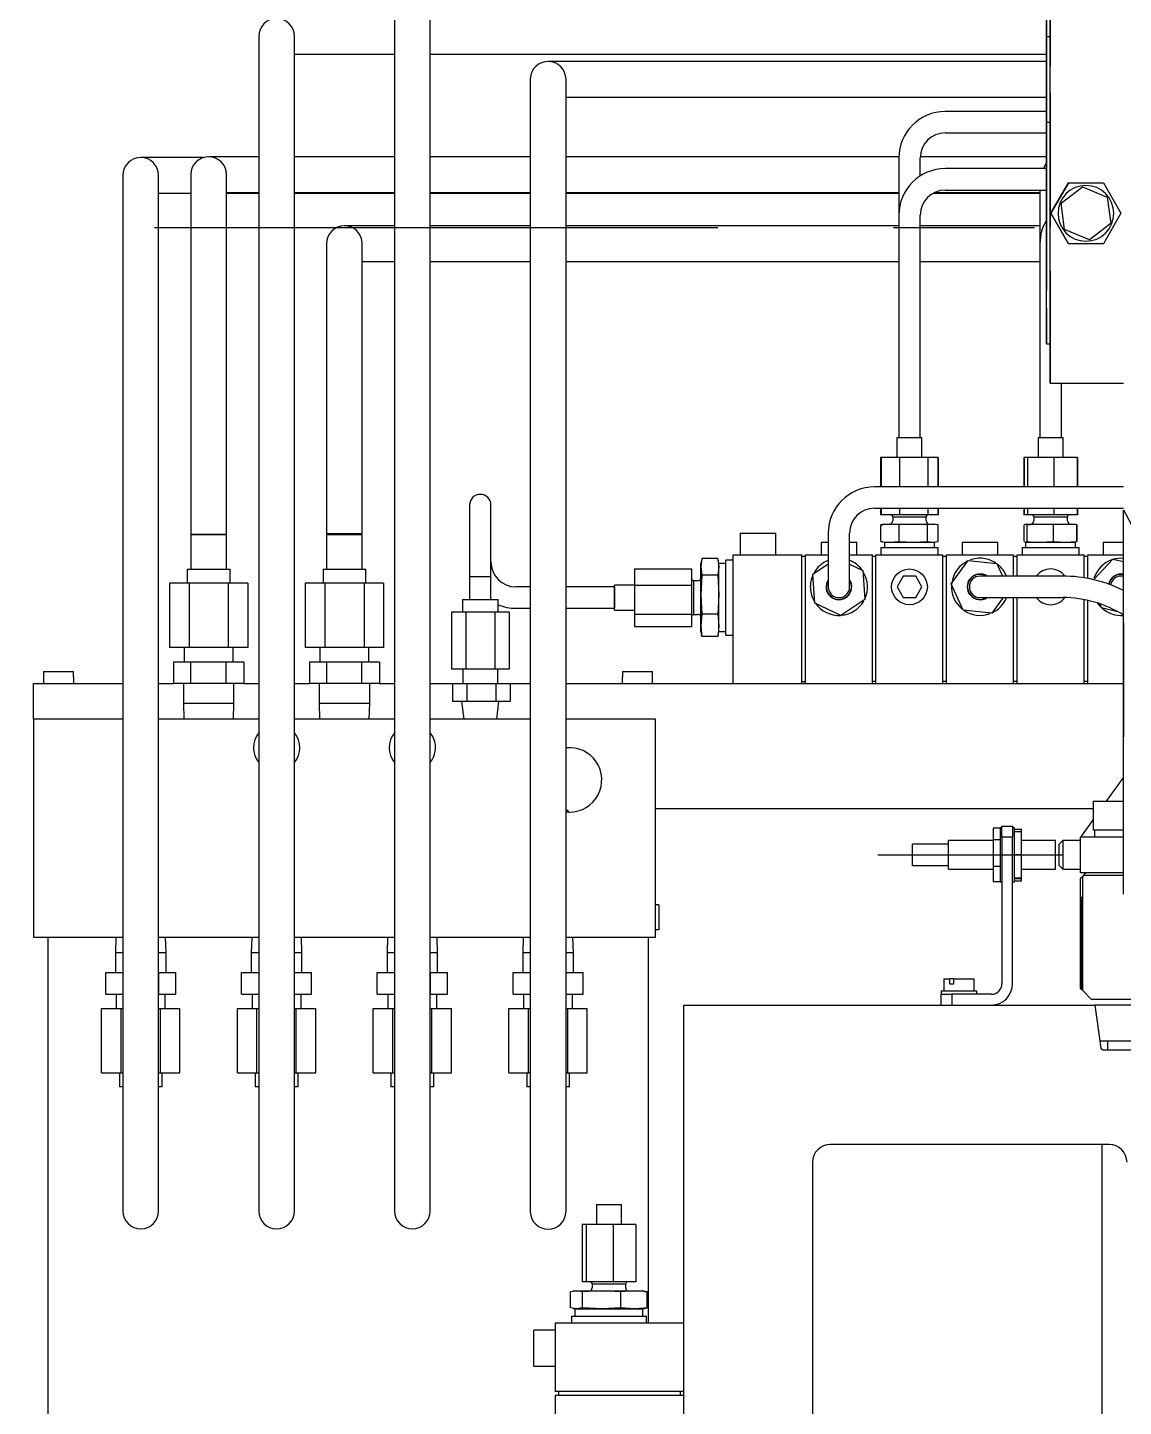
# Model space of a CAD drawing. Extents: x 387 to 958, y 84 to 319.
# Drawn here: x 517.87 to 533.44, y 129.23 to 148.81 of the extents above; entities that cross this region are included whole.
import ezdxf

# ---------------------------------------------------------------- set-up
doc = ezdxf.new("R2010")
doc.units = 0
doc.linetypes.add('AXIS-MY', pattern=[15, 8, -2.5, 2, -2.5])
doc.layers.get('0').update_dxf_attribs({"linetype": 'CONTINUOUS'})
doc.layers.add('AXIS', color=1, linetype='AXIS-MY')

msp = doc.modelspace()

# ---------------------------------------------------------------- linework, layer by layer
at = {"color": 7, "linetype": 'CONTINUOUS'}
for p, q in [((532.3992725, 143.7640183), (532.3992725, 163.7666556)), ((532.3485043, 148.6885254), (532.3485043, 149.7546558)), ((532.3485043, 148.73988), (532.3485043, 149.6525331)), ((532.3992724, 149.5388913), (532.3992724, 148.2620732)), ((523.0833234, 149.3114578), (523.0833234, 148.2960955)), ((523.5910045, 148.2960955), (523.5910045, 149.3114578)), ((532.3485043, 148.912257), (532.3485043, 148.7392935)), ((521.154135, 148.6885254), (521.154135, 147.6731631)), ((521.6618162, 147.6731631), (521.6618162, 148.6885254)), ((532.3485043, 148.7392935), (532.3485043, 148.7392935)), ((532.3485043, 148.7392935), (532.3485043, 145.0789124)), ((532.3485043, 148.6885254), (532.3992724, 148.6885254)), ((532.3485043, 147.4700906), (532.3485043, 148.6885254)), ((521.6618162, 148.4346848), (522.4233379, 148.4346848)), ((522.4233379, 148.4346848), (523.0833234, 148.4346848)), ((523.0833234, 148.2960955), (523.0833234, 133.02046)), ((523.5910045, 148.4346848), (532.3485043, 148.4346848)), ((523.5910045, 133.02046), (523.5910045, 148.2960955)), ((526.2817146, 148.3331486), (525.2663523, 148.3331486)), ((532.3485043, 148.3331486), (526.2817146, 148.3331486)), ((532.3992725, 147.8762356), (532.3992725, 148.2801123)), ((525.0125117, 148.079308), (525.0125117, 147.0639457)), ((525.5201929, 147.0639457), (525.5201929, 148.079308)), ((532.3485043, 147.0645322), (532.3485043, 147.9771854)), ((532.3992724, 147.8965428), (532.3992724, 145.9775081)), ((532.3992725, 147.8965428), (532.3992725, 147.8762356)), ((521.154135, 147.6731631), (521.154135, 133.0204523)), ((521.6618162, 133.0204523), (521.6618162, 147.6731631)), ((525.5201929, 147.8254675), (526.2817146, 147.8254675)), ((526.2817146, 147.8254675), (532.3485043, 147.8254675)), ((532.3485043, 147.622395), (530.9082129, 147.622395)), ((532.3485043, 147.4700906), (532.3992724, 147.4700906)), ((532.3485043, 144.3224675), (532.3485043, 147.4700906)), ((530.9082129, 147.3177863), (532.3485043, 147.3177863)), ((532.3992724, 147.1580389), (532.3992724, 146.464524)), ((532.3992724, 147.1580389), (532.3992724, 146.464524)), ((532.3992725, 147.1580389), (532.3992725, 146.464524)), ((532.3992725, 147.1580389), (532.3992725, 146.464524)), ((520.3667069, 146.9679766), (519.4787872, 146.9679766)), ((521.154135, 146.9798335), (520.4433814, 146.9798335)), ((523.0833234, 146.9798335), (521.6618162, 146.9798335)), ((525.0125117, 146.9798335), (523.5910045, 146.9798335)), ((525.0125117, 147.0639457), (525.0125117, 133.0164083)), ((525.5201929, 133.0164083), (525.5201929, 147.0639457)), ((530.2484575, 146.9798335), (525.5201929, 146.9798335)), ((530.2482275, 146.9624095), (530.2482275, 146.1501197)), ((530.5528361, 146.7062565), (530.5528361, 146.9624095)), ((532.3485043, 146.9798335), (530.5532635, 146.9798335)), ((519.2249466, 146.714136), (519.2249466, 145.6987737)), ((519.7326278, 145.6987737), (519.7326278, 146.714136)), ((520.1895408, 146.7259929), (520.1895408, 145.7106307)), ((520.697222, 145.7106307), (520.697222, 146.7259929)), ((532.3485043, 146.8101052), (530.9082129, 146.8101052)), ((530.9082129, 146.5054965), (532.3485043, 146.5054965)), ((532.2535683, 146.5054965), (532.2535683, 145.7439747)), ((532.6578102, 146.6070327), (532.4086669, 146.1755037)), ((532.4086669, 146.1755037), (532.6578102, 146.6070327)), ((532.5550176, 146.3215677), (532.8574807, 146.5533212)), ((532.5550176, 146.3215677), (532.8574807, 146.5533212)), ((532.6578102, 146.6070327), (533.156097, 146.6070327)), ((532.8574807, 146.5533212), (533.2094167, 146.4072572)), ((533.156097, 146.6070327), (533.4052404, 146.1755037)), ((519.7326278, 146.4602954), (520.1895408, 146.4602954)), ((520.697222, 146.4721524), (521.154135, 146.4721524)), ((520.697222, 146.4602954), (521.154135, 146.4602954)), ((521.6618162, 146.4721524), (523.0833234, 146.4721524)), ((521.6618162, 146.4602954), (523.0833234, 146.4602954)), ((523.5910045, 146.4721524), (525.0125117, 146.4721524)), ((523.5910045, 146.4602954), (525.0125117, 146.4602954)), ((525.5201929, 146.4721524), (530.2482275, 146.4721524)), ((525.5201929, 146.4602954), (530.2482275, 146.4602954)), ((530.7347665, 146.4602954), (532.2535683, 146.4602954)), ((530.7579212, 146.4721524), (532.2535683, 146.4721524)), ((532.3485043, 145.3891844), (532.3485043, 146.3018376)), ((532.6044905, 145.9437502), (532.5550176, 146.3215677)), ((532.6044905, 145.9437502), (532.5550176, 146.3215677)), ((533.2094167, 146.4072572), (533.2588896, 146.0294397)), ((530.2482275, 146.1501197), (530.2482275, 142.9908262)), ((530.5528361, 142.9908262), (530.5528361, 146.1501197)), ((532.4086669, 146.1755037), (532.6578102, 145.7439747)), ((532.6578102, 145.7439747), (532.4086669, 146.1755037)), ((533.4052404, 146.1755037), (533.156097, 145.7439747)), ((523.0833234, 145.9978153), (522.3725698, 145.9978153)), ((525.0125117, 145.9978153), (523.5910045, 145.9978153)), ((530.2482275, 145.9978153), (525.5201929, 145.9978153)), ((532.2535683, 145.9978153), (530.5528361, 145.9978153)), ((532.3992724, 145.7236675), (532.3992724, 145.9955472)), ((532.9564265, 145.7976862), (532.6044905, 145.9437502)), ((532.9564265, 145.7976862), (532.6044905, 145.9437502)), ((533.2588896, 146.0294397), (532.9564265, 145.7976862)), ((520.1895408, 145.7106307), (520.1895408, 141.6126284)), ((520.697222, 141.6126284), (520.697222, 145.7106307)), ((522.1187292, 145.7439747), (522.1187292, 144.7286124)), ((522.6264104, 144.7286124), (522.6264104, 145.7439747)), ((532.253568, 145.7439747), (532.253568, 142.9908262)), ((532.3992725, 145.3378298), (532.3992725, 145.7417066)), ((533.156097, 145.7439747), (532.6578102, 145.7439747)), ((519.2249466, 145.6987737), (519.2249466, 133.0204523)), ((519.7326278, 133.0204523), (519.7326278, 145.6987737)), ((522.6264104, 145.4901342), (523.0833234, 145.4901342)), ((523.5910045, 145.4901342), (525.0125117, 145.4901342)), ((525.5201929, 145.4901342), (530.2482275, 145.4901342)), ((530.5528361, 145.4901342), (532.253568, 145.4901342)), ((532.3992724, 144.6828749), (532.3992724, 145.3581371)), ((532.3992724, 145.3581371), (532.3992724, 144.6828749)), ((532.3992724, 145.3581371), (532.3992724, 143.7640183)), ((532.3992725, 145.3581371), (532.3992725, 145.3378298)), ((532.3485043, 144.8301487), (532.3485043, 145.0833975)), ((522.1187292, 144.7286124), (522.1187292, 141.6228667)), ((522.6264104, 141.6228667), (522.6264104, 144.7286124)), ((532.3485043, 144.8301487), (532.3485043, 144.5768999)), ((532.3485043, 144.5813849), (532.3485043, 144.3224675)), ((532.3992724, 144.6196331), (532.3992724, 143.9261183)), ((532.3992724, 144.6196331), (532.3992724, 143.9261183)), ((532.3992725, 144.6196331), (532.3992725, 143.9261183)), ((532.3992725, 144.6196331), (532.3992725, 143.9261183)), ((532.3485043, 144.3224675), (532.3992724, 144.3224675)), ((532.3485043, 144.3224675), (532.3485043, 144.3224675)), ((532.3992724, 143.7640183), (532.3992725, 143.7640183)), ((532.3992725, 143.7640183), (533.4400188, 143.7640183)), ((532.5581767, 142.9908262), (532.5581767, 143.7640183)), ((530.2225896, 142.9908262), (530.2618529, 142.9908262)), ((530.2225896, 142.9908262), (530.2225896, 142.7070259)), ((530.2618529, 142.9908262), (530.5779664, 142.9908262)), ((530.5779664, 142.7070259), (530.5779664, 142.9908262)), ((532.2279301, 142.9908262), (532.33237, 142.9908262)), ((532.2279301, 142.9908262), (532.2279301, 142.7070259)), ((532.33237, 142.9908262), (532.5833069, 142.9908262)), ((532.5833069, 142.7070259), (532.5833069, 142.9908262)), ((529.9958194, 142.7070259), (529.9907135, 142.7070259)), ((529.9907135, 142.7070259), (529.9907135, 142.2917429)), ((530.2580705, 142.7070259), (529.9958194, 142.7070259)), ((529.9958194, 142.7070259), (529.9958194, 142.2917429)), ((530.662529, 142.7070259), (530.2580705, 142.7070259)), ((530.2580705, 142.7070259), (530.2580705, 142.2917429)), ((530.8047365, 142.7070259), (530.662529, 142.7070259)), ((530.662529, 142.7070259), (530.662529, 142.2917429)), ((530.8098424, 142.7070259), (530.8047365, 142.7070259)), ((530.8047365, 142.7070259), (530.8047365, 142.2917429)), ((530.8098424, 142.7070259), (530.8098424, 142.2917429)), ((532.0291547, 142.7070259), (532.0256213, 142.7070259)), ((532.0256213, 142.7070259), (532.0256213, 142.2917429)), ((532.0759691, 142.7070259), (532.0291547, 142.7070259)), ((532.0291547, 142.7070259), (532.0291547, 142.2917429)), ((532.4524329, 142.7070259), (532.0759691, 142.7070259)), ((532.0759691, 142.7070259), (532.0759691, 142.2917429)), ((532.7820823, 142.7070259), (532.4524329, 142.7070259)), ((532.4524329, 142.7070259), (532.4524329, 142.2917429)), ((532.7820823, 142.7070259), (532.7820823, 142.2917429)), ((532.7856157, 142.7070259), (532.7820823, 142.7070259)), ((532.7856157, 142.7070259), (532.7856157, 142.2917429)), ((533.4400188, 142.2917429), (529.9052888, 142.2917429)), ((524.1494538, 142.0317021), (524.1494538, 141.5240209)), ((524.4540625, 141.5240209), (524.4540625, 142.0317021)), ((529.9052888, 141.9871342), (533.4400188, 141.9871342)), ((529.9907135, 141.9871342), (529.9907135, 141.8947361)), ((529.9958194, 141.9871342), (529.9958194, 141.8947361)), ((530.2580705, 141.9871342), (530.2580705, 141.8947361)), ((530.662529, 141.9871342), (530.662529, 141.8947361)), ((530.8047365, 141.9871342), (530.8047365, 141.8947361)), ((530.8098424, 141.9871342), (530.8098424, 141.8947361)), ((532.0256213, 141.9871342), (532.0256213, 141.8947361)), ((532.0291547, 141.9871342), (532.0291547, 141.8947361)), ((532.0759691, 141.9871342), (532.0759691, 141.8947361)), ((532.4524329, 141.9871342), (532.4524329, 141.8947361)), ((532.7820823, 141.9871342), (532.7820823, 141.8947361)), ((532.7856157, 141.9871342), (532.7856157, 141.8947361)), ((529.9958194, 141.8947361), (529.9907135, 141.8947361)), ((530.2580705, 141.8947361), (529.9958194, 141.8947361)), ((530.1442683, 141.8947361), (530.1616678, 141.8652908)), ((530.1616678, 141.8652908), (530.2143929, 141.8652908)), ((530.1616678, 141.8652908), (530.1616678, 141.8094458)), ((530.2143929, 141.8652908), (530.6388881, 141.8652908)), ((530.662529, 141.8947361), (530.2580705, 141.8947361)), ((530.6388881, 141.8652908), (530.6562876, 141.8947361)), ((530.6388881, 141.8094458), (530.6388881, 141.8652908)), ((530.8047365, 141.8947361), (530.662529, 141.8947361)), ((530.8098424, 141.8947361), (530.8047365, 141.8947361)), ((532.0291547, 141.8947361), (532.0256213, 141.8947361)), ((532.0759691, 141.8947361), (532.0291547, 141.8947361)), ((532.4524329, 141.8947361), (532.0759691, 141.8947361)), ((532.1496089, 141.8947361), (532.1670084, 141.8652908)), ((532.1670084, 141.8652908), (532.3072562, 141.8652908)), ((532.1670084, 141.8652908), (532.1670084, 141.8094458)), ((532.3072562, 141.8652908), (532.6442286, 141.8652908)), ((532.7820823, 141.8947361), (532.4524329, 141.8947361)), ((532.6442286, 141.8652908), (532.6616281, 141.8947361)), ((532.6442286, 141.8094458), (532.6442286, 141.8652908)), ((532.7856157, 141.8947361), (532.7820823, 141.8947361)), ((533.4400188, 141.6317574), (533.4400188, 141.9612242)), ((520.697222, 141.6126284), (520.1895408, 141.6126284)), ((520.1895408, 141.6124754), (520.697222, 141.6124754)), ((520.1895408, 141.6124754), (520.1895408, 141.1200148)), ((520.697222, 141.1200148), (520.697222, 141.6124754)), ((522.6264104, 141.6228667), (522.1187292, 141.6228667)), ((522.1187292, 141.6124754), (522.6264103, 141.6124754)), ((522.1187292, 141.6124754), (522.1187292, 141.1200148)), ((522.6264103, 141.1200148), (522.6264103, 141.6124754)), ((527.9951385, 141.6317574), (528.5028197, 141.6317574)), ((527.9951385, 141.6317574), (527.9951385, 141.3271487)), ((528.5028197, 141.3271487), (528.5028197, 141.6317574)), ((529.2453033, 141.6317574), (529.2453033, 141.3779169)), ((529.549912, 141.3779169), (529.549912, 141.6317574)), ((529.9911612, 141.5145311), (529.9911612, 141.7489838)), ((529.9947853, 141.7489838), (530.0191637, 141.7521729)), ((529.9947853, 141.5145311), (529.9947853, 141.7489838)), ((530.0449012, 141.7586777), (530.0188274, 141.7540802)), ((530.0449012, 141.7586777), (530.1234278, 141.7586777)), ((530.1234278, 141.7586777), (530.4548166, 141.7586777)), ((530.2520703, 141.7489838), (530.1234278, 141.7586777)), ((530.4548166, 141.7586777), (530.2520703, 141.7489838)), ((530.2520703, 141.5145311), (530.2520703, 141.7489838)), ((530.4548166, 141.7586777), (530.7316668, 141.7586777)), ((530.6575629, 141.7489838), (530.4548166, 141.7586777)), ((530.7316668, 141.7586777), (530.6575629, 141.7489838)), ((530.6575629, 141.5145311), (530.6575629, 141.7489838)), ((530.7316668, 141.7586777), (530.7556548, 141.7586777)), ((530.8057706, 141.7489838), (530.7316668, 141.7586777)), ((530.7817285, 141.7540802), (530.7556548, 141.7586777)), ((530.8057706, 141.5145311), (530.8057706, 141.7489838)), ((530.8093947, 141.5145311), (530.8093947, 141.7489838)), ((532.0298894, 141.749689), (532.0280892, 141.7489838)), ((532.0280892, 141.5145311), (532.0280892, 141.7489838)), ((532.0519712, 141.7586777), (532.0317535, 141.7489838)), ((532.0317535, 141.5145311), (532.0317535, 141.7489838)), ((532.0519712, 141.7586777), (532.2591215, 141.7586777)), ((532.072189, 141.7489838), (532.0519712, 141.7586777)), ((532.072189, 141.5145311), (532.072189, 141.7489838)), ((532.2591215, 141.7586777), (532.6127687, 141.7586777)), ((532.446054, 141.7489838), (532.2591215, 141.7586777)), ((532.6127687, 141.7586777), (532.446054, 141.7489838)), ((532.446054, 141.5145311), (532.446054, 141.7489838)), ((532.6127687, 141.7586777), (532.7608111, 141.7586777)), ((532.7794835, 141.7489838), (532.6127687, 141.7586777)), ((532.7592658, 141.7586777), (532.7794835, 141.7489838)), ((532.7794835, 141.5145311), (532.7794835, 141.7489838)), ((532.7831478, 141.5145311), (532.7831478, 141.7489838)), ((533.4400188, 138.0272213), (533.4400188, 141.6317574)), ((524.1494538, 141.5240209), (524.1494538, 141.0163398)), ((524.4540625, 141.0163398), (524.4540625, 141.5240209)), ((529.1437671, 141.5048371), (529.2453033, 141.5048371)), ((529.1437671, 141.5048371), (529.1437671, 141.3271487)), ((529.549912, 141.5048371), (529.6514483, 141.5048371)), ((529.6514483, 141.3271487), (529.6514483, 141.5048371)), ((529.994133, 141.428685), (530.8064229, 141.428685)), ((529.994133, 141.428685), (529.994133, 141.3271487)), ((530.0191637, 141.511342), (529.9947853, 141.5145311)), ((530.0188274, 141.5094346), (530.0449012, 141.5048371)), ((530.0449012, 141.5048371), (530.1234278, 141.5048371)), ((530.0449012, 141.5048371), (530.0449012, 141.428685)), ((530.1234278, 141.5048371), (530.2520703, 141.5145311)), ((530.1234278, 141.5048371), (530.4548166, 141.5048371)), ((530.2520703, 141.5145311), (530.4548166, 141.5048371)), ((530.4548166, 141.5048371), (530.6575629, 141.5145311)), ((530.4548166, 141.5048371), (530.7316668, 141.5048371)), ((530.6575629, 141.5145311), (530.7316668, 141.5048371)), ((530.7316668, 141.5048371), (530.8057706, 141.5145311)), ((530.7316668, 141.5048371), (530.7556548, 141.5048371)), ((530.7556548, 141.5048371), (530.7817285, 141.5094346)), ((530.7556548, 141.428685), (530.7556548, 141.5048371)), ((530.8064229, 141.3271487), (530.8064229, 141.428685)), ((531.1491077, 141.5048371), (531.4029482, 141.5048371)), ((531.1491077, 141.5048371), (531.1491077, 141.3271487)), ((531.4029482, 141.5048371), (531.6567888, 141.5048371)), ((531.6567888, 141.3271487), (531.6567888, 141.5048371)), ((531.9994736, 141.428685), (532.8117634, 141.428685)), ((531.9994736, 141.428685), (531.9994736, 141.3271487)), ((532.0280892, 141.5145311), (532.0298894, 141.5138259)), ((532.0317535, 141.5145311), (532.0519712, 141.5048371)), ((532.0502417, 141.5048371), (532.0502417, 141.428685)), ((532.0519712, 141.5048371), (532.072189, 141.5145311)), ((532.0519712, 141.5048371), (532.2591215, 141.5048371)), ((532.2591215, 141.5048371), (532.446054, 141.5145311)), ((532.2591215, 141.5048371), (532.6127687, 141.5048371)), ((532.446054, 141.5145311), (532.6127687, 141.5048371)), ((532.6127687, 141.5048371), (532.7794835, 141.5145311)), ((532.6127687, 141.5048371), (532.7609953, 141.5048371)), ((532.7794835, 141.5145311), (532.7592658, 141.5048371)), ((532.7609953, 141.428685), (532.7609953, 141.5048371)), ((532.8117634, 141.3271487), (532.8117634, 141.428685)), ((533.1544482, 141.5048371), (533.4082888, 141.5048371)), ((533.1544482, 141.5048371), (533.1544482, 141.3271487)), ((533.4082888, 141.5048371), (533.4400188, 141.5048371)), ((527.4498453, 141.2727514), (527.4366892, 141.154339)), ((527.4456666, 141.2510335), (527.4366892, 141.2001204)), ((527.6773738, 141.2727514), (527.4498453, 141.2727514)), ((527.6773738, 141.2727514), (527.6905298, 141.154339)), ((527.6905298, 141.2001204), (527.6815525, 141.2510335)), ((527.792066, 140.2802756), (527.792066, 141.2508885)), ((527.8936023, 141.2508885), (527.792066, 141.2508885)), ((527.8936023, 141.3271487), (528.8708885, 141.3271487)), ((527.8936023, 139.4994966), (527.8936023, 141.3271487)), ((528.8708885, 139.4994966), (528.8708885, 141.3271487)), ((528.9216566, 141.3017647), (528.8708885, 141.3017647)), ((528.9216566, 141.3271487), (529.2453033, 141.3271487)), ((528.9216566, 139.4994966), (528.9216566, 141.3271487)), ((529.2453033, 141.3779169), (529.2453033, 140.8702357)), ((529.549912, 140.8702357), (529.549912, 141.3779169)), ((529.549912, 141.3271487), (529.8735588, 141.3271487)), ((529.8735588, 139.4994966), (529.8735588, 141.3271487)), ((529.9243269, 141.3017647), (529.8735588, 141.3017647)), ((529.9243269, 141.3271487), (530.876229, 141.3271487)), ((529.9243269, 139.4994966), (529.9243269, 141.3271487)), ((530.876229, 139.4994966), (530.876229, 141.3271487)), ((530.9269971, 141.3017647), (530.876229, 141.3017647)), ((530.9269971, 141.3271487), (531.8788993, 141.3271487)), ((530.9269971, 139.4994966), (530.9269971, 141.3271487)), ((530.9947697, 140.9124315), (531.2354015, 141.2448266)), ((531.2354015, 141.2448266), (531.6435801, 141.2026308)), ((531.8788993, 141.0225677), (531.8788993, 141.3271487)), ((531.9296674, 141.3017647), (531.8788993, 141.3017647)), ((531.9296674, 141.0225707), (531.9296674, 141.3271487)), ((531.9296674, 141.3271487), (532.8815696, 141.3271487)), ((532.8815696, 140.9983843), (532.8815696, 141.3271487)), ((532.9323377, 141.3017647), (532.8815696, 141.3017647)), ((532.9323377, 141.3271487), (533.4400188, 141.3271487)), ((532.9323377, 140.9895655), (532.9323377, 141.3271487)), ((533.0156679, 140.9720289), (533.2907187, 141.2633864)), ((533.2907187, 141.2633864), (533.4400188, 141.2279532)), ((520.1387727, 141.1200148), (520.7479901, 141.1200148)), ((520.1387727, 141.1200148), (520.1387727, 140.9210038)), ((520.7479901, 140.9210038), (520.7479901, 141.1200148)), ((522.0679611, 141.1200148), (522.6771785, 141.1200148)), ((522.0679611, 141.1200148), (522.0679611, 140.9210038)), ((522.6771785, 140.9210038), (522.6771785, 141.1200148)), ((524.1494538, 141.0163398), (524.3017581, 141.0163398)), ((524.1494538, 141.0163398), (524.3017581, 141.0163398)), ((524.1494538, 141.0163398), (524.1494538, 140.6889935)), ((524.3017581, 141.0163398), (524.4540625, 141.0163398)), ((524.3017581, 141.0163398), (524.4540625, 141.0163398)), ((524.4540625, 140.6889935), (524.4540625, 141.0163398)), ((526.4929809, 141.1267704), (526.4929809, 140.8928968)), ((526.4929809, 141.1267704), (527.3052707, 141.1267704)), ((527.3052707, 141.1267704), (527.3052707, 140.8928968)), ((527.4366892, 141.154339), (527.4366892, 141.2001204)), ((527.4366892, 140.7584626), (527.4366892, 141.154339)), ((527.4366892, 141.154339), (527.4498453, 141.0359266)), ((527.4498453, 141.0359266), (527.4366892, 140.7584626)), ((527.6773738, 141.0359266), (527.4498453, 141.0359266)), ((527.6905298, 141.154339), (527.6773738, 141.0359266)), ((527.6773738, 141.0359266), (527.6905298, 140.7584626)), ((527.6905298, 141.154339), (527.6905298, 141.2001204)), ((527.792066, 141.2001204), (527.6905298, 141.2001204)), ((527.6905298, 140.7584626), (527.6905298, 141.154339)), ((529.0284339, 141.0494031), (529.2453033, 141.1962998)), ((529.0578573, 140.6401055), (529.0284339, 141.0494031)), ((529.549912, 141.1913372), (529.7373581, 141.1003659)), ((529.7373581, 141.1003659), (529.7667815, 140.6910683)), ((530.312345, 141.02254), (530.224412, 140.8702357)), ((530.4882109, 141.02254), (530.312345, 141.02254)), ((530.5761439, 140.8702357), (530.4882109, 141.02254)), ((531.9106205, 141.0225695), (531.4029394, 141.02254)), ((531.6435801, 141.2026308), (531.7241226, 141.0225587)), ((532.5766982, 141.0226083), (531.9106205, 141.0225695)), ((533.4400188, 141.02254), (533.4082889, 141.02254)), ((520.164927, 140.9210038), (519.8864727, 140.9210038)), ((519.8864727, 140.9210038), (519.8864727, 140.0071777)), ((520.7218358, 140.9210038), (520.164927, 140.9210038)), ((520.164927, 140.9210038), (520.164927, 140.0071777)), ((521.0002901, 140.9210038), (520.7218358, 140.9210038)), ((520.7218358, 140.9210038), (520.7218358, 140.0071777)), ((521.0002901, 140.9210038), (521.0002901, 140.0071777)), ((522.0941154, 140.9210038), (521.8156611, 140.9210038)), ((521.8156611, 140.9210038), (521.8156611, 140.0071777)), ((522.6510241, 140.9210038), (522.0941154, 140.9210038)), ((522.0941154, 140.9210038), (522.0941154, 140.0071777)), ((522.9294785, 140.9210038), (522.6510241, 140.9210038)), ((522.6510241, 140.9210038), (522.6510241, 140.0071777)), ((522.9294785, 140.9210038), (522.9294785, 140.0071777)), ((525.0125117, 140.8701276), (524.8094393, 140.8701276)), ((526.2091162, 140.8701276), (525.5201929, 140.8701276)), ((526.2091162, 140.8701276), (526.2091162, 140.5655189)), ((526.2091806, 140.5401349), (526.2091806, 140.8955117)), ((526.4929809, 140.8955117), (526.2091806, 140.8955117)), ((526.4929809, 140.8928968), (527.3052707, 140.8928968)), ((526.4929809, 140.8928968), (526.4929809, 140.4839497)), ((527.334716, 140.9564334), (527.3052707, 140.9738329)), ((527.3052707, 140.8928968), (527.3052707, 140.4839497)), ((527.334716, 140.5219686), (527.334716, 140.9564334)), ((527.390561, 140.9564334), (527.334716, 140.9564334)), ((530.224412, 140.8702357), (530.312345, 140.7179314)), ((530.4882109, 140.7179314), (530.5761439, 140.8702357)), ((531.1623163, 140.5378406), (530.9947697, 140.9124315)), ((524.0479176, 140.6889935), (524.3017581, 140.6889935)), ((524.0479176, 140.6889935), (524.0479176, 140.5113051)), ((524.3017581, 140.6889935), (524.5555987, 140.6889935)), ((524.5555987, 140.5113051), (524.5555987, 140.6889935)), ((527.4366892, 140.3219468), (527.4366892, 140.7584626)), ((527.4366892, 140.7584626), (527.4498453, 140.4809985)), ((527.6905298, 140.7584626), (527.6773738, 140.4809985)), ((527.6905298, 140.3219468), (527.6905298, 140.7584626)), ((529.4270311, 140.4609381), (529.0578573, 140.6401055)), ((529.7667815, 140.6910683), (529.4270311, 140.4609381)), ((530.312345, 140.7179314), (530.4882109, 140.7179314)), ((531.4029571, 140.7179314), (531.9106382, 140.7179609)), ((531.7314294, 140.7179504), (531.5704949, 140.4956448)), ((531.8788993, 139.4994966), (531.8788993, 140.717959)), ((531.9106382, 140.7179609), (532.5767159, 140.7179996)), ((531.9296674, 139.4994966), (531.9296674, 140.717962)), ((532.3176549, 140.7179845), (532.3176855, 140.7179314)), ((532.3176855, 140.7179314), (532.4935515, 140.7179314)), ((532.4935515, 140.7179314), (532.493588, 140.7179947)), ((532.8815696, 139.4994966), (532.8815696, 140.6891582)), ((532.9323377, 139.4994966), (532.9323377, 140.67862)), ((533.1265953, 140.5718417), (533.1097749, 140.6280885)), ((524.097971, 140.5113051), (523.8927941, 140.5113051)), ((523.8927941, 140.5113051), (523.8927941, 139.6990153)), ((524.5083248, 140.5113051), (524.097971, 140.5113051)), ((524.097971, 140.5113051), (524.097971, 139.6990153)), ((524.7135017, 140.5113051), (524.5083248, 140.5113051)), ((524.5083248, 140.5113051), (524.5083248, 139.6990153)), ((524.7135017, 140.5113051), (524.7135017, 139.6990153)), ((524.8094393, 140.5655189), (525.0125117, 140.5655189)), ((525.5201929, 140.5655189), (526.2091162, 140.5655189)), ((526.2091806, 140.5401349), (526.4929809, 140.5401349)), ((526.4929809, 140.4839497), (526.4929809, 140.3088762)), ((526.4929809, 140.4839497), (527.3052707, 140.4839497)), ((527.3052707, 140.4839497), (527.3052707, 140.3088762)), ((527.3052707, 140.4618136), (527.334716, 140.4792131)), ((527.334716, 140.4792131), (527.334716, 140.5219686)), ((527.334716, 140.4792131), (527.390561, 140.4792131)), ((527.4498453, 140.4809985), (527.4366892, 140.3219468)), ((527.6773738, 140.4809985), (527.4498453, 140.4809985)), ((527.6773738, 140.4809985), (527.6905298, 140.3219468)), ((531.5704949, 140.4956448), (531.1623163, 140.5378406)), ((533.3609686, 140.5162181), (533.1265953, 140.5718417)), ((526.4929809, 140.3088762), (527.3052707, 140.3088762)), ((527.4366892, 140.2355262), (527.4366892, 140.3219468)), ((527.4366892, 140.2355262), (527.4456666, 140.184613)), ((527.6815525, 140.184613), (527.6905298, 140.2355262)), ((527.6905298, 140.2355262), (527.6905298, 140.3219468)), ((527.6905298, 140.2355262), (527.792066, 140.2355262)), ((527.792066, 140.1847581), (527.792066, 140.2802756)), ((533.4400188, 140.3625546), (533.4400188, 140.2102502)), ((527.4498453, 140.1628951), (527.4473984, 140.1849184)), ((527.6773738, 140.1628951), (527.4498453, 140.1628951)), ((527.6773738, 140.1628951), (527.6798206, 140.1849184)), ((527.792066, 140.1847581), (527.8936023, 140.1847581)), ((533.4400188, 140.2102502), (533.4400188, 138.8902792)), ((520.164927, 140.0071777), (519.8864727, 140.0071777)), ((520.0956198, 140.0071777), (520.0956198, 139.8000438)), ((520.7218358, 140.0071777), (520.164927, 140.0071777)), ((521.0002901, 140.0071777), (520.7218358, 140.0071777)), ((520.791143, 139.8000438), (520.791143, 140.0071777)), ((522.0941154, 140.0071777), (521.8156611, 140.0071777)), ((522.0248082, 140.0071777), (522.0248082, 139.8000438)), ((522.6510241, 140.0071777), (522.0941154, 140.0071777)), ((522.9294785, 140.0071777), (522.6510241, 140.0071777)), ((522.7203314, 139.8000438), (522.7203314, 140.0071777)), ((518.0975171, 139.6670314), (518.5247241, 139.6670314)), ((518.0975171, 139.6670314), (518.0975171, 139.5908792)), ((518.5247241, 139.5908792), (518.5247241, 139.6670314)), ((520.1871497, 139.8000438), (519.9451625, 139.8000438)), ((519.9451625, 139.8000438), (519.9451625, 139.4954351)), ((520.6853686, 139.8000438), (520.1871497, 139.8000438)), ((520.1871497, 139.8000438), (520.1871497, 139.4954351)), ((520.9416003, 139.8000438), (520.6853686, 139.8000438)), ((520.6853686, 139.8000438), (520.6853686, 139.4954351)), ((520.9416003, 139.8000438), (520.9416003, 139.4954351)), ((522.1163381, 139.8000438), (521.8743509, 139.8000438)), ((521.8743509, 139.8000438), (521.8743509, 139.4954351)), ((522.6145569, 139.8000438), (522.1163381, 139.8000438)), ((522.1163381, 139.8000438), (522.1163381, 139.4954351)), ((522.8707886, 139.8000438), (522.6145569, 139.8000438)), ((522.6145569, 139.8000438), (522.6145569, 139.4954351)), ((522.8707886, 139.8000438), (522.8707886, 139.4954351)), ((524.097971, 139.6990153), (523.8927941, 139.6990153)), ((524.0541431, 139.6990153), (524.0541431, 139.4949258)), ((524.5083248, 139.6990153), (524.097971, 139.6990153)), ((524.7135017, 139.6990153), (524.5083248, 139.6990153)), ((524.5493732, 139.4949258), (524.5493732, 139.6990153)), ((526.3219517, 139.6670314), (526.7491587, 139.6670314)), ((526.3219517, 139.6670314), (526.3219517, 139.5908792)), ((526.7491587, 139.5908792), (526.7491587, 139.6670314)), ((517.9557438, 139.4994966), (519.2249466, 139.4994966)), ((517.9557438, 138.9918154), (517.9557438, 139.4994966)), ((518.0975171, 139.5908792), (518.0953561, 139.5908792)), ((518.0953561, 139.5908792), (518.0953561, 139.4994966)), ((518.5268851, 139.5908792), (518.5247241, 139.5908792)), ((518.5268851, 139.4994966), (518.5268851, 139.5908792)), ((519.7326278, 139.4994966), (519.9451625, 139.4994966)), ((520.1871497, 139.4954351), (519.9451625, 139.4954351)), ((520.0837964, 139.4954351), (520.0837964, 139.2162105)), ((520.6853686, 139.4954351), (520.1871497, 139.4954351)), ((520.9416003, 139.4954351), (520.6853686, 139.4954351)), ((520.8029664, 139.2162105), (520.8029664, 139.4954351)), ((520.9416003, 139.4994966), (521.154135, 139.4994966)), ((521.6618162, 139.4994966), (521.8743509, 139.4994966)), ((522.1163381, 139.4954351), (521.8743509, 139.4954351)), ((522.0129848, 139.4954351), (522.0129848, 139.2162105)), ((522.6145569, 139.4954351), (522.1163381, 139.4954351)), ((522.8707886, 139.4954351), (522.6145569, 139.4954351)), ((522.7321547, 139.2162105), (522.7321547, 139.4954351)), ((522.8707886, 139.4994966), (523.0833234, 139.4994966)), ((523.5910045, 139.4994966), (524.0541431, 139.4994966)), ((524.1119826, 139.4949258), (523.9068057, 139.4949258)), ((523.9068057, 139.4949258), (523.9068057, 139.2410852)), ((524.5223364, 139.4949258), (524.1119826, 139.4949258)), ((524.1119826, 139.4949258), (524.1119826, 139.2410852)), ((524.7275133, 139.4949258), (524.5223364, 139.4949258)), ((524.5223364, 139.4949258), (524.5223364, 139.2410852)), ((524.5493732, 139.4994966), (525.0125117, 139.4994966)), ((524.7275133, 139.4949258), (524.7275133, 139.2410852)), ((525.5201929, 139.4994966), (533.4400188, 139.4994966)), ((526.3219517, 139.5908792), (526.3197907, 139.5908792)), ((526.3197907, 139.5908792), (526.3197907, 139.4994966)), ((526.7513197, 139.5908792), (526.7491587, 139.5908792)), ((526.7513197, 139.4994966), (526.7513197, 139.5908792)), ((528.8708885, 139.5248807), (528.9216566, 139.5248807)), ((529.9243269, 139.5248807), (529.8735588, 139.5248807)), ((530.9269971, 139.5248807), (530.876229, 139.5248807)), ((531.9296674, 139.5248807), (531.8788993, 139.5248807)), ((532.9323377, 139.5248807), (532.8815696, 139.5248807)), ((520.0837964, 139.2162105), (520.8029664, 139.2162105)), ((520.0837964, 139.2162105), (520.0908091, 138.9918154)), ((520.7959537, 138.9918154), (520.8029664, 139.2162105)), ((522.0129848, 139.2162105), (522.7321547, 139.2162105)), ((522.0129848, 139.2162105), (522.0199975, 138.9918154)), ((522.725142, 138.9918154), (522.7321547, 139.2162105)), ((524.1119826, 139.2410852), (523.9068057, 139.2410852)), ((524.0377639, 139.2410852), (524.0673772, 138.9918154)), ((524.5223364, 139.2410852), (524.1119826, 139.2410852)), ((524.7275133, 139.2410852), (524.5223364, 139.2410852)), ((524.5361391, 138.9918154), (524.5657523, 139.2410852)), ((519.2249466, 138.9918154), (517.9557438, 138.9918154)), ((517.9557438, 138.9918154), (517.9557438, 135.8949604)), ((521.154135, 138.9918154), (519.7326278, 138.9918154)), ((523.0833234, 138.9918154), (521.6618162, 138.9918154)), ((525.0125117, 138.9918154), (523.5910045, 138.9918154)), ((526.7893958, 138.9918154), (525.5201929, 138.9918154)), ((526.7893958, 135.8949604), (526.7893958, 138.9918154)), ((533.4400188, 138.8902792), (533.4400188, 138.7379749)), ((533.4400188, 138.164745), (533.1954088, 137.8241488)), ((533.4400188, 136.5041778), (533.4400188, 138.0272213)), ((525.5457015, 137.6945878), (525.5201929, 137.6926569)), ((525.5611609, 137.6719496), (525.5457015, 137.6945878)), ((526.7893958, 137.7226126), (533.0084899, 137.7226126)), ((533.0084899, 137.8241488), (533.4400188, 137.8241488)), ((533.0084899, 137.8241488), (533.0084899, 137.4180039)), ((533.0084899, 137.5638819), (532.8308015, 137.3164677)), ((531.5869826, 137.4426726), (531.5869826, 137.2765089)), ((531.6885189, 137.4426726), (531.5869826, 137.4426726)), ((531.6885189, 137.4478378), (531.6885189, 137.4469514)), ((531.7139029, 137.4478378), (531.6885189, 137.4478378)), ((531.6885189, 137.4469514), (531.6885189, 137.4464486)), ((531.7139029, 137.4469514), (531.6885189, 137.4469514)), ((531.6885189, 137.4464486), (531.6885189, 136.6793223)), ((531.7139029, 137.4464486), (531.6885189, 137.4464486)), ((531.7139029, 137.468772), (531.8662073, 137.468772)), ((531.7139029, 137.3164677), (531.7139029, 137.468772)), ((531.8662073, 137.3164677), (531.7139029, 137.3164677)), ((531.7139029, 137.3164677), (531.7139029, 135.2349749)), ((531.8662073, 137.468772), (531.8662073, 137.3164677)), ((531.8915913, 137.4475489), (531.8662073, 137.4475489)), ((531.8662073, 135.2349749), (531.8662073, 137.3164677)), ((531.8915913, 136.8791592), (531.8915913, 137.4475489)), ((531.8915913, 137.4284335), (531.9931276, 137.4284335)), ((531.8915913, 137.3965136), (531.9931276, 137.3965136)), ((531.9931276, 137.3965136), (531.9931276, 137.4284335)), ((531.9931276, 137.0705577), (531.9931276, 137.3965136)), ((533.4400188, 137.3164677), (532.8308015, 137.3164677)), ((532.8308015, 136.8087865), (532.8308015, 137.3164677)), ((533.0084899, 137.4180039), (533.4400188, 137.4180039)), ((533.0287971, 137.4180039), (533.0287971, 137.3164677)), ((530.4447001, 137.1716779), (530.4447001, 137.2149314)), ((530.9523812, 137.2149314), (530.4447001, 137.2149314)), ((530.4447001, 136.9103227), (530.4447001, 137.1716779)), ((530.9523812, 137.2080282), (530.9523812, 137.2656995)), ((531.5869826, 137.2656995), (530.9523812, 137.2656995)), ((530.9523812, 136.8595546), (530.9523812, 137.2080282)), ((531.5869826, 137.2765089), (531.5869826, 136.8964634)), ((531.6885189, 137.2765089), (531.5869826, 137.2765089)), ((532.4754247, 137.2656995), (531.9931276, 137.2656995)), ((532.4754247, 137.2080282), (532.4754247, 137.2656995)), ((532.4754247, 136.8595546), (532.4754247, 137.2080282)), ((532.5769609, 137.2656995), (532.5261928, 137.2149314)), ((532.5261928, 136.9103227), (532.5261928, 137.2149314)), ((532.5769609, 137.2656995), (532.5769609, 136.8595546)), ((532.8308015, 137.2656995), (532.5769609, 137.2656995)), ((530.4447001, 136.9103227), (530.9523812, 136.9103227)), ((531.5869826, 136.8964634), (531.5869826, 136.6825815)), ((531.6885189, 136.8964634), (531.5869826, 136.8964634)), ((531.8915913, 137.0705577), (531.9931276, 137.0705577)), ((531.9931276, 136.7366711), (531.9931276, 137.0705577)), ((532.5261928, 136.9103227), (532.5769609, 136.8595546)), ((530.9523812, 136.8595546), (531.5869826, 136.8595546)), ((531.8915913, 136.6804226), (531.8915913, 136.8791592)), ((531.8915913, 136.7366711), (531.9931276, 136.7366711)), ((531.8915913, 136.7287405), (531.9931276, 136.7287405)), ((531.9931276, 136.8595546), (532.4754247, 136.8595546)), ((531.9931276, 136.7287405), (531.9931276, 136.7366711)), ((531.9931276, 136.6968206), (531.9931276, 136.7287405)), ((532.5769609, 136.8595546), (532.8308015, 136.8595546)), ((533.4400188, 136.8087865), (532.8308015, 136.8087865)), ((532.8308015, 136.7326343), (532.8612623, 136.7630952)), ((532.8308015, 136.4737169), (532.8308015, 136.7326343)), ((532.871416, 136.7732488), (532.8612623, 136.7630952)), ((532.8612623, 135.1375002), (532.8612623, 136.7630952)), ((532.871416, 136.7732488), (532.9069536, 136.8087865)), ((532.871416, 136.7732488), (533.4400188, 136.7732488)), ((531.6885189, 136.6825815), (531.5869826, 136.6825815)), ((531.6885189, 136.6793223), (531.7139029, 136.6793223)), ((531.8662073, 136.6804226), (531.8915913, 136.6804226)), ((531.8662073, 136.679998), (531.8915913, 136.679998)), ((531.8662073, 136.6788812), (531.8915913, 136.6788812)), ((531.8915913, 136.6968206), (531.9931276, 136.6968206)), ((531.8915913, 136.679998), (531.8915913, 136.6804226)), ((531.8915913, 136.6788812), (531.8915913, 136.6804226)), ((526.8401639, 136.3518735), (526.7893958, 136.3518735)), ((526.8401639, 136.3518735), (526.8401639, 135.9964967)), ((532.8511087, 136.4534097), (532.8308015, 136.4737169)), ((532.8308015, 135.167961), (532.8308015, 136.4737169)), ((532.8511087, 135.1476538), (532.8511087, 136.4534097)), ((526.8401639, 135.9964967), (526.7893958, 135.9964967)), ((517.9557438, 135.8949604), (519.2249466, 135.8949604)), ((518.1588162, 135.8949604), (518.1588162, 124.0152215)), ((519.126215, 135.8949604), (519.1192023, 135.6705654)), ((519.7326278, 135.8949604), (521.154135, 135.8949604)), ((519.8383722, 135.6705654), (519.8313595, 135.8949604)), ((521.0554033, 135.8949604), (521.0483906, 135.6705654)), ((521.6618162, 135.8949604), (523.0833234, 135.8949604)), ((521.7675606, 135.6705654), (521.7605479, 135.8949604)), ((522.9845917, 135.8949604), (522.977579, 135.6705654)), ((523.5910045, 135.8949604), (525.0125117, 135.8949604)), ((523.6967489, 135.6705654), (523.6897362, 135.8949604)), ((524.9137801, 135.8949604), (524.9067674, 135.6705654)), ((525.5201929, 135.8949604), (526.7893958, 135.8949604)), ((525.6259373, 135.6705654), (525.6189246, 135.8949604)), ((526.6878595, 135.8949604), (526.6878595, 130.412004)), ((519.2249466, 135.6705654), (519.1192023, 135.6705654)), ((519.1192023, 135.6705654), (519.1192023, 135.3913407)), ((519.8383722, 135.6705654), (519.7326278, 135.6705654)), ((519.8383722, 135.3913407), (519.8383722, 135.6705654)), ((521.154135, 135.6705654), (521.0483906, 135.6705654)), ((521.0483906, 135.6705654), (521.0483906, 135.3913407)), ((521.7675606, 135.6705654), (521.6618162, 135.6705654)), ((521.7675606, 135.3913407), (521.7675606, 135.6705654)), ((523.0833234, 135.6705654), (522.977579, 135.6705654)), ((522.977579, 135.6705654), (522.977579, 135.3913407)), ((523.6967489, 135.6705654), (523.5910045, 135.6705654)), ((523.6967489, 135.3913407), (523.6967489, 135.6705654)), ((525.0125117, 135.6705654), (524.9067674, 135.6705654)), ((524.9067674, 135.6705654), (524.9067674, 135.3913407)), ((525.6259373, 135.6705654), (525.5201929, 135.6705654)), ((525.6259373, 135.3913407), (525.6259373, 135.6705654)), ((518.9805684, 135.3913407), (519.2249466, 135.3913407)), ((518.9805684, 135.086732), (518.9805684, 135.3913407)), ((519.7326278, 135.3913407), (519.7350189, 135.3913407)), ((519.7350189, 135.3913407), (519.9770061, 135.3913407)), ((519.7350189, 135.086732), (519.7350189, 135.3913407)), ((519.9770061, 135.086732), (519.9770061, 135.3913407)), ((520.9097567, 135.3913407), (521.154135, 135.3913407)), ((520.9097567, 135.086732), (520.9097567, 135.3913407)), ((521.6618162, 135.3913407), (521.6642073, 135.3913407)), ((521.6642073, 135.3913407), (521.9061945, 135.3913407)), ((521.6642073, 135.086732), (521.6642073, 135.3913407)), ((521.9061945, 135.086732), (521.9061945, 135.3913407)), ((522.8389451, 135.3913407), (523.0833234, 135.3913407)), ((522.8389451, 135.086732), (522.8389451, 135.3913407)), ((523.5910045, 135.3913407), (523.5933957, 135.3913407)), ((523.5933957, 135.3913407), (523.8353828, 135.3913407)), ((523.5933957, 135.086732), (523.5933957, 135.3913407)), ((523.8353828, 135.086732), (523.8353828, 135.3913407)), ((524.7681335, 135.3913407), (525.0125117, 135.3913407)), ((524.7681335, 135.086732), (524.7681335, 135.3913407)), ((525.5201929, 135.3913407), (525.522584, 135.3913407)), ((525.522584, 135.3913407), (525.7645712, 135.3913407)), ((525.522584, 135.086732), (525.522584, 135.3913407)), ((525.7645712, 135.086732), (525.7645712, 135.3913407)), ((530.850845, 135.1334387), (531.3585261, 135.1334387)), ((530.850845, 135.1334387), (530.850845, 135.0826706)), ((530.8889211, 135.3009735), (530.9732904, 135.3009735)), ((530.8889211, 135.3009735), (530.8889211, 135.1334387)), ((531.0263666, 135.3009735), (530.9732904, 135.3009735)), ((530.9732904, 135.2248213), (530.9732904, 135.3009735)), ((531.0263666, 135.2248213), (530.9732904, 135.2248213)), ((531.0263666, 135.3009735), (531.32045, 135.3009735)), ((531.0263666, 135.3009735), (531.0263666, 135.2248213)), ((531.32045, 135.1334387), (531.32045, 135.3009735)), ((531.3585261, 135.0826706), (531.3585261, 135.1334387)), ((532.8511087, 135.1476538), (532.8308015, 135.167961)), ((532.8612623, 135.1375002), (532.8511087, 135.1476538)), ((532.8612623, 135.1375002), (532.9831058, 135.0156567)), ((518.9805684, 135.086732), (519.2249466, 135.086732)), ((519.1310256, 135.086732), (519.1310256, 134.8795981)), ((519.7326278, 135.086732), (519.7350189, 135.086732)), ((519.7350189, 135.086732), (519.9770061, 135.086732)), ((519.8265488, 134.8795981), (519.8265488, 135.086732)), ((520.9097567, 135.086732), (521.154135, 135.086732)), ((521.060214, 135.086732), (521.060214, 134.8795981)), ((521.6618162, 135.086732), (521.6642073, 135.086732)), ((521.6642073, 135.086732), (521.9061945, 135.086732)), ((521.7557372, 134.8795981), (521.7557372, 135.086732)), ((522.8389451, 135.086732), (523.0833234, 135.086732)), ((522.9894024, 135.086732), (522.9894024, 134.8795981)), ((523.5910045, 135.086732), (523.5933957, 135.086732)), ((523.5933957, 135.086732), (523.8353828, 135.086732)), ((523.6849255, 134.8795981), (523.6849255, 135.086732)), ((524.7681335, 135.086732), (525.0125117, 135.086732)), ((524.9185907, 135.086732), (524.9185907, 134.8795981)), ((525.5201929, 135.086732), (525.522584, 135.086732)), ((525.522584, 135.086732), (525.7645712, 135.086732)), ((525.6141139, 134.8795981), (525.6141139, 135.086732)), ((530.850845, 135.0826706), (531.0031493, 135.0826706)), ((530.850845, 134.9303662), (530.850845, 135.0826706)), ((531.5615986, 135.0826706), (531.0031493, 135.0826706)), ((531.0031493, 135.0826706), (531.0031493, 134.9303662)), ((532.9831058, 135.0156567), (533.0168334, 135.0156567)), ((533.0278513, 135.0141336), (533.678629, 135.0141336)), ((518.9218785, 134.8795981), (519.2003329, 134.8795981)), ((518.9218785, 133.9657721), (518.9218785, 134.8795981)), ((519.2003329, 134.8795981), (519.2249466, 134.8795981)), ((519.2003329, 133.9657721), (519.2003329, 134.8795981)), ((519.7326278, 134.8795981), (519.7572416, 134.8795981)), ((519.7572416, 134.8795981), (520.0356959, 134.8795981)), ((519.7572416, 133.9657721), (519.7572416, 134.8795981)), ((520.0356959, 133.9657721), (520.0356959, 134.8795981)), ((520.8510669, 134.8795981), (521.1295212, 134.8795981)), ((520.8510669, 133.9657721), (520.8510669, 134.8795981)), ((521.1295212, 134.8795981), (521.154135, 134.8795981)), ((521.1295212, 133.9657721), (521.1295212, 134.8795981)), ((521.6618162, 134.8795981), (521.6864299, 134.8795981)), ((521.6864299, 134.8795981), (521.9648843, 134.8795981)), ((521.6864299, 133.9657721), (521.6864299, 134.8795981)), ((521.9648843, 133.9657721), (521.9648843, 134.8795981)), ((522.7802552, 134.8795981), (523.0587096, 134.8795981)), ((522.7802552, 133.9657721), (522.7802552, 134.8795981)), ((523.0587096, 134.8795981), (523.0833234, 134.8795981)), ((523.0587096, 133.9657721), (523.0587096, 134.8795981)), ((523.5910045, 134.8795981), (523.6156183, 134.8795981)), ((523.6156183, 134.8795981), (523.8940727, 134.8795981)), ((523.6156183, 133.9657721), (523.6156183, 134.8795981)), ((523.8940727, 133.9657721), (523.8940727, 134.8795981)), ((524.7094436, 134.8795981), (524.987898, 134.8795981)), ((524.7094436, 133.9657721), (524.7094436, 134.8795981)), ((524.987898, 134.8795981), (525.0125117, 134.8795981)), ((524.987898, 133.9657721), (524.987898, 134.8795981)), ((525.5201929, 134.8795981), (525.5448067, 134.8795981)), ((525.5448067, 134.8795981), (525.823261, 134.8795981)), ((525.5448067, 133.9657721), (525.5448067, 134.8795981)), ((525.823261, 133.9657721), (525.823261, 134.8795981)), ((527.1955407, 122.9998592), (527.1955407, 134.9303662)), ((527.1955407, 134.9303662), (533.0338739, 134.9303662)), ((533.0338739, 134.9303662), (533.1052239, 134.4226851)), ((533.6430913, 134.9303662), (533.0338739, 134.9303662)), ((533.0338739, 134.9303662), (533.1199903, 134.3176161)), ((533.1052239, 134.4226851), (533.6430913, 134.4226851)), ((533.2115623, 134.4226851), (533.2115623, 134.2957648)), ((533.1451274, 134.2957648), (533.6177072, 134.2957648)), ((518.9218785, 133.9657721), (519.2003329, 133.9657721)), ((519.1741785, 133.9657721), (519.1741785, 133.7667611)), ((519.2003329, 133.9657721), (519.2249466, 133.9657721)), ((519.7326278, 133.9657721), (519.7572416, 133.9657721)), ((519.7572416, 133.9657721), (520.0356959, 133.9657721)), ((519.7833959, 133.7667611), (519.7833959, 133.9657721)), ((520.8510669, 133.9657721), (521.1295212, 133.9657721)), ((521.1033669, 133.9657721), (521.1033669, 133.7667611)), ((521.1295212, 133.9657721), (521.154135, 133.9657721)), ((521.6618162, 133.9657721), (521.6864299, 133.9657721)), ((521.6864299, 133.9657721), (521.9648843, 133.9657721)), ((521.7125843, 133.7667611), (521.7125843, 133.9657721)), ((522.7802552, 133.9657721), (523.0587096, 133.9657721)), ((523.0325553, 133.9657721), (523.0325553, 133.7667611)), ((523.0587096, 133.9657721), (523.0833234, 133.9657721)), ((523.5910045, 133.9657721), (523.6156183, 133.9657721)), ((523.6156183, 133.9657721), (523.8940727, 133.9657721)), ((523.6417726, 133.7667611), (523.6417726, 133.9657721)), ((524.7094436, 133.9657721), (524.987898, 133.9657721)), ((524.9617436, 133.9657721), (524.9617436, 133.7667611)), ((524.987898, 133.9657721), (525.0125117, 133.9657721)), ((525.5201929, 133.9657721), (525.5448067, 133.9657721)), ((525.5448067, 133.9657721), (525.823261, 133.9657721)), ((525.570961, 133.7667611), (525.570961, 133.9657721)), ((519.2249466, 133.7667611), (519.1741785, 133.7667611)), ((519.7833959, 133.7667611), (519.7326278, 133.7667611)), ((521.154135, 133.7667611), (521.1033669, 133.7667611)), ((521.7125843, 133.7667611), (521.6618162, 133.7667611)), ((523.0833234, 133.7667611), (523.0325553, 133.7667611)), ((523.6417726, 133.7667611), (523.5910045, 133.7667611)), ((525.0125118, 133.7667611), (524.9617436, 133.7667611)), ((525.570961, 133.7667611), (525.5201929, 133.7667611)), ((519.2249466, 133.0204523), (519.2249466, 132.00509)), ((519.7326278, 132.00509), (519.7326278, 133.0204523)), ((521.154135, 133.0204523), (521.154135, 132.00509)), ((521.6618162, 132.00509), (521.6618162, 133.0204523)), ((523.0833234, 133.02046), (523.0833234, 132.0050977)), ((523.0833234, 133.02046), (523.0833234, 132.0050977)), ((523.5910045, 132.0050977), (523.5910045, 133.02046)), ((523.5910045, 132.0050977), (523.5910045, 133.02046)), ((525.0125117, 133.0164083), (525.0125117, 132.001046)), ((525.0125117, 133.0164083), (525.0125117, 132.001046)), ((525.5201929, 132.001046), (525.5201929, 133.0164083)), ((525.5201929, 132.001046), (525.5201929, 133.0164083)), ((533.2369464, 132.9504098), (529.2770334, 132.9504098)), ((533.1354101, 132.9504098), (533.1354101, 127.4369925)), ((529.0231928, 132.6965692), (529.0231928, 122.9998592)), ((525.9517219, 132.0964257), (526.3070987, 132.0964257)), ((525.9517219, 132.0964257), (525.9517219, 131.8126254)), ((526.3070987, 131.8126254), (526.3070987, 132.0964257)), ((525.8070098, 131.8126254), (525.7483553, 131.8126254)), ((525.7483553, 131.8126254), (525.7483553, 131.0003356)), ((526.1880648, 131.8126254), (525.8070098, 131.8126254)), ((525.8070098, 131.8126254), (525.8070098, 131.0003356)), ((526.5104653, 131.8126254), (526.1880648, 131.8126254)), ((526.1880648, 131.8126254), (526.1880648, 131.0003356)), ((526.5104653, 131.8126254), (526.5104653, 131.0003356)), ((525.6701929, 130.8689171), (525.5850853, 130.855761)), ((525.5850853, 130.6282325), (525.5850853, 130.855761)), ((525.6471132, 130.8689171), (525.6223469, 130.8645501)), ((525.6471132, 130.8689171), (525.6701929, 130.8689171)), ((525.6701929, 130.8689171), (526.027463, 130.8689171)), ((525.7553006, 130.855761), (525.6701929, 130.8689171)), ((525.8070098, 131.0003356), (525.7483553, 131.0003356)), ((526.027463, 130.8689171), (525.7553006, 130.855761)), ((525.7553006, 130.6282325), (525.7553006, 130.855761)), ((526.1880648, 131.0003356), (525.8070098, 131.0003356)), ((525.8734006, 131.0003356), (525.8908001, 130.9708903)), ((525.8908001, 130.9708903), (526.3680204, 130.9708903)), ((525.8908001, 130.9708903), (525.8908001, 130.9150453)), ((526.027463, 130.8689171), (526.4866804, 130.8689171)), ((526.2996255, 130.855761), (526.027463, 130.8689171)), ((526.5104653, 131.0003356), (526.1880648, 131.0003356)), ((526.4866804, 130.8689171), (526.2996255, 130.855761)), ((526.2996255, 130.6282325), (526.2996255, 130.855761)), ((526.3680204, 130.9708903), (526.3854199, 131.0003356)), ((526.3680204, 130.9150453), (526.3680204, 130.9708903)), ((526.4866804, 130.8689171), (526.6117074, 130.8689171)), ((526.6364736, 130.8645501), (526.6117074, 130.8689171)), ((526.6359537, 130.8616013), (526.6737352, 130.855761)), ((526.6737352, 130.6282325), (526.6737352, 130.855761)), ((525.6701929, 130.6150765), (525.5850853, 130.6282325)), ((525.7553006, 130.6282325), (525.6701929, 130.6150765)), ((526.027463, 130.6150765), (525.7553006, 130.6282325)), ((526.2996255, 130.6282325), (526.027463, 130.6150765)), ((526.4866804, 130.6150765), (526.2996255, 130.6282325)), ((526.6359537, 130.6223922), (526.6737352, 130.6282325)), ((525.5963451, 130.5135402), (526.6624755, 130.5135402)), ((525.5963451, 130.5135402), (525.5963451, 130.412004)), ((525.6223469, 130.6194434), (525.6471132, 130.6150765)), ((525.6471132, 130.6150765), (525.6701929, 130.6150765)), ((525.6471132, 130.6150765), (525.6471132, 130.5135402)), ((525.6701929, 130.6150765), (526.027463, 130.6150765)), ((526.027463, 130.6150765), (526.4866804, 130.6150765)), ((526.4866804, 130.6150765), (526.6117074, 130.6150765)), ((526.6117074, 130.6150765), (526.6364736, 130.6194434)), ((526.6117074, 130.5135402), (526.6117074, 130.6150765)), ((526.6624755, 130.412004), (526.6624755, 130.5135402)), ((525.0632799, 129.8027866), (525.0632799, 130.3104678)), ((525.3678886, 130.3104678), (525.0632799, 130.3104678)), ((527.1955407, 130.412004), (525.3678886, 130.412004)), ((525.3678886, 130.412004), (525.3678886, 129.442333)), ((525.0632799, 129.8027866), (525.3678886, 129.8027866)), ((527.1955407, 129.442333), (525.3678886, 129.442333)), ((525.3678886, 129.3915649), (525.3678886, 128.447278)), ((525.3678886, 129.3915649), (527.1955407, 129.3915649)), ((525.4186567, 129.3915649), (525.4186567, 129.442333)), ((527.1447726, 129.3915649), (527.1447726, 129.442333))]:
    msp.add_line(p, q, dxfattribs=at)
at = {"color": 7, "linetype": 'CONTINUOUS', "flags": 128}
for points in [[(533.4393308, 141.9625049), (533.595578, 141.6716526), (533.7028123, 141.4701951)], [(530.1234278, 141.7586777), (530.0269798, 141.7530591), (529.9947853, 141.7489838)], [(532.2591215, 141.7586777), (532.1189713, 141.7530591), (532.072189, 141.7489838)], [(529.9947853, 141.5145311), (530.0269798, 141.5104557), (530.1234278, 141.5048371)], [(532.072189, 141.5145311), (532.1189713, 141.5104557), (532.2591215, 141.5048371)], [(527.4366892, 140.3219468), (527.4443145, 140.2027), (527.4498453, 140.1628951)], [(527.6905298, 140.3219468), (527.6829046, 140.2027), (527.6773738, 140.1628951)], [(526.6737352, 130.855761), (526.6269222, 130.8612918), (526.4866804, 130.8689171)], [(526.6737352, 130.6282325), (526.6269222, 130.6227017), (526.4866804, 130.6150765)]]:
    msp.add_lwpolyline(points, dxfattribs=at)
at = {"color": 7, "linetype": 'CONTINUOUS', "extrusion": (-2.89342e-09, -6.82406e-15, -1)}
msp.add_circle((-532.9069536, 146.1755037, -0.0000015), 0.3959913, dxfattribs=at)
at = {"color": 7, "linetype": 'CONTINUOUS'}
msp.add_circle((530.400278, 140.8702357), 0.2538406, dxfattribs=at)
for centre, radius, start, end in [((521.4079756, 148.6885254), 0.2538406, 0, 180), ((525.2663523, 148.079308), 0.2538406, 0, 178.0750078), ((525.2663523, 148.079308), 0.2538406, 178.0750078, 180), ((530.9082129, 146.9624095), 0.6599855, 90, 180), ((530.9082129, 146.9624095), 0.3553768, 90, 180), ((519.4787872, 146.714136), 0.2538406, 0, 180), ((520.4433814, 146.7259929), 0.2538406, 0, 180), ((532.9135538, 146.5562646), 0.6599855, 148.88750319, 157.38013505), ((530.9082129, 146.1501197), 0.6599855, 90, 180), ((530.9082129, 146.1501197), 0.3553768, 90, 180), ((522.3725698, 145.7439747), 0.2538406, 0, 180), ((532.9135535, 145.7439747), 0.6599855, 148.88744978, 180), ((524.3017581, 142.0317021), 0.1523043, 90, 180), ((524.3017581, 142.0317021), 0.1523043, 0, 90), ((529.9052888, 141.6317574), 0.6599855, 90, 180), ((529.9052888, 141.6317574), 0.3553768, 90, 180), ((530.1108997, 141.8094458), 0.0507681, 270, 0), ((530.6896562, 141.8094458), 0.0507681, 180, 270), ((532.1162402, 141.8094458), 0.0507681, 270, 0), ((532.6949968, 141.8094458), 0.0507681, 180, 270), ((522.3217261, 140.8268716), 0.8114068, 101.18495154, 104.48810147), ((522.4234135, 140.8268716), 0.8114068, 75.51189853, 78.81504846), ((524.8094393, 141.2255044), 0.3553768, 180, 270), ((529.3976077, 140.8702357), 0.4061449, 112.02431284, 150.4846177), ((529.3976077, 140.8702357), 0.4061449, 35.15675649, 67.97568716), ((531.4029482, 140.8702357), 0.4061449, 115.14294513, 173.05299387), ((531.4029482, 140.8702357), 0.4061449, 82.6533871, 110.87945351), ((531.4029482, 140.8702357), 0.4061449, 56.41082442, 82.6533871), ((533.4082888, 140.8702357), 0.4061449, 107.69404931, 162.60179867), ((533.4082888, 140.8702357), 0.4061449, 85.51920745, 105.60409805), ((529.3976077, 140.8702357), 0.4061449, 156.42463578, 182.66719847), ((529.3976077, 140.8702357), 0.4061449, 335.15675649, 31.48537114), ((531.4029482, 140.8702357), 0.1827652, 56.44601952, 303.56063904), ((531.4029482, 140.8702357), 0.1523043, 90.00332928, 270.00332928), ((531.4029482, 140.8702357), 0.1776884, 59.00061015, 143.2022253), ((531.4029482, 140.8702357), 0.4061449, 22.02764212, 50.87945351), ((532.4056185, 140.8702357), 0.2538406, 36.86989765, 143.13010235), ((532.5768103, 139.0934199), 1.9291884, 63.42003096, 90.00332928), ((533.4082888, 140.8702357), 0.1827652, 80.00217053, 167.82056263), ((533.4082888, 140.8702357), 0.1776884, 79.71345382, 168.04124932), ((533.4082888, 140.8702357), 0.1523043, 89.99849056, 169.88679495), ((533.4082888, 140.8702357), 0.1523043, 89.99849056, 169.88679495), ((527.390561, 141.0072015), 0.0507681, 270, 335.31360126), ((529.3976077, 140.8702357), 0.4061449, 182.66719847, 210.74426912), ((529.3976077, 140.8702357), 0.1827652, 146.44269024, 33.55730976), ((529.3976077, 140.8702357), 0.1776884, 148.99728087, 243.21603666), ((529.3976077, 140.8702357), 0.1523043, 180, 0), ((529.3976077, 140.8702357), 0.1776884, 243.21603666, 31.00271913), ((531.4029482, 140.8702357), 0.4061449, 175.14294513, 230.87945351), ((531.4029482, 140.8702357), 0.1776884, 143.2022253, 301.00604841), ((524.8094393, 141.2255044), 0.6599855, 247.38013505, 270), ((529.3976077, 140.8702357), 0.4061449, 215.15675649, 273.06680524), ((529.3976077, 140.8702357), 0.4061449, 275.15675649, 330.06450585), ((531.4029482, 140.8702357), 0.4061449, 295.14294513, 337.97901644), ((532.4056185, 140.8702357), 0.2538406, 216.86989765, 323.13010235), ((532.5768103, 139.0934199), 1.6245797, 57.64990066, 90.00332928), ((533.4082888, 140.8702357), 0.4061449, 214.50150902, 224.02266395), ((527.390561, 140.428445), 0.0507681, 24.68639874, 90), ((531.4029482, 140.8702357), 0.4061449, 235.14294513, 290.87945351), ((533.4082888, 140.8702357), 0.4061449, 227.69404931, 274.48079255), ((521.4079756, 138.5856705), 0.3299927, 140.28485914, 219.71514086), ((521.4079756, 138.5856705), 0.3299927, 320.2848664, 39.7151336), ((523.337164, 138.5856705), 0.3299927, 140.28486351, 219.71513649), ((523.337164, 138.5856705), 0.3299927, 22.64172784, 39.71513798), ((523.337164, 138.5856705), 0.3299927, 320.28486202, 22.64172784), ((525.570961, 138.1287575), 0.456913, 270, 96.37937484), ((525.570961, 138.1287575), 0.456913, 263.62062516, 270), ((531.5615986, 135.2349749), 0.1523043, 270, 0), ((531.5615986, 135.2349749), 0.3046087, 270, 0), ((533.0278513, 135.0547481), 0.0406145, 254.25945147, 270), ((533.1451274, 134.3211489), 0.0253841, 188, 270), ((529.2770334, 132.6965692), 0.2538406, 90, 180), ((533.2369464, 132.6965692), 0.2538406, 0, 90), ((519.4787872, 132.00509), 0.2538406, 180, 0), ((521.4079756, 132.00509), 0.2538406, 180, 0), ((523.337164, 132.0050977), 0.2538406, 180, 0), ((525.2663523, 132.001046), 0.2538406, 180, 181.9249922), ((525.2663523, 132.001046), 0.2538406, 181.9249922, 0), ((525.840032, 130.9150453), 0.0507681, 294.68639874, 0), ((526.4187885, 130.9150453), 0.0507681, 180, 245.31360126)]:
    msp.add_arc(centre, radius, start, end, dxfattribs=at)
at = {"layer": 'AXIS'}
msp.add_line((489.6755658, 145.9741085), (557.1612268, 145.9741085), dxfattribs=at)
at = {"layer": 'AXIS', "linetype": 'CONTINUOUS'}
msp.add_line((529.9523812, 137.0626271), (532.5869826, 137.0626271), dxfattribs=at)

doc.saveas('drawing.dxf')
